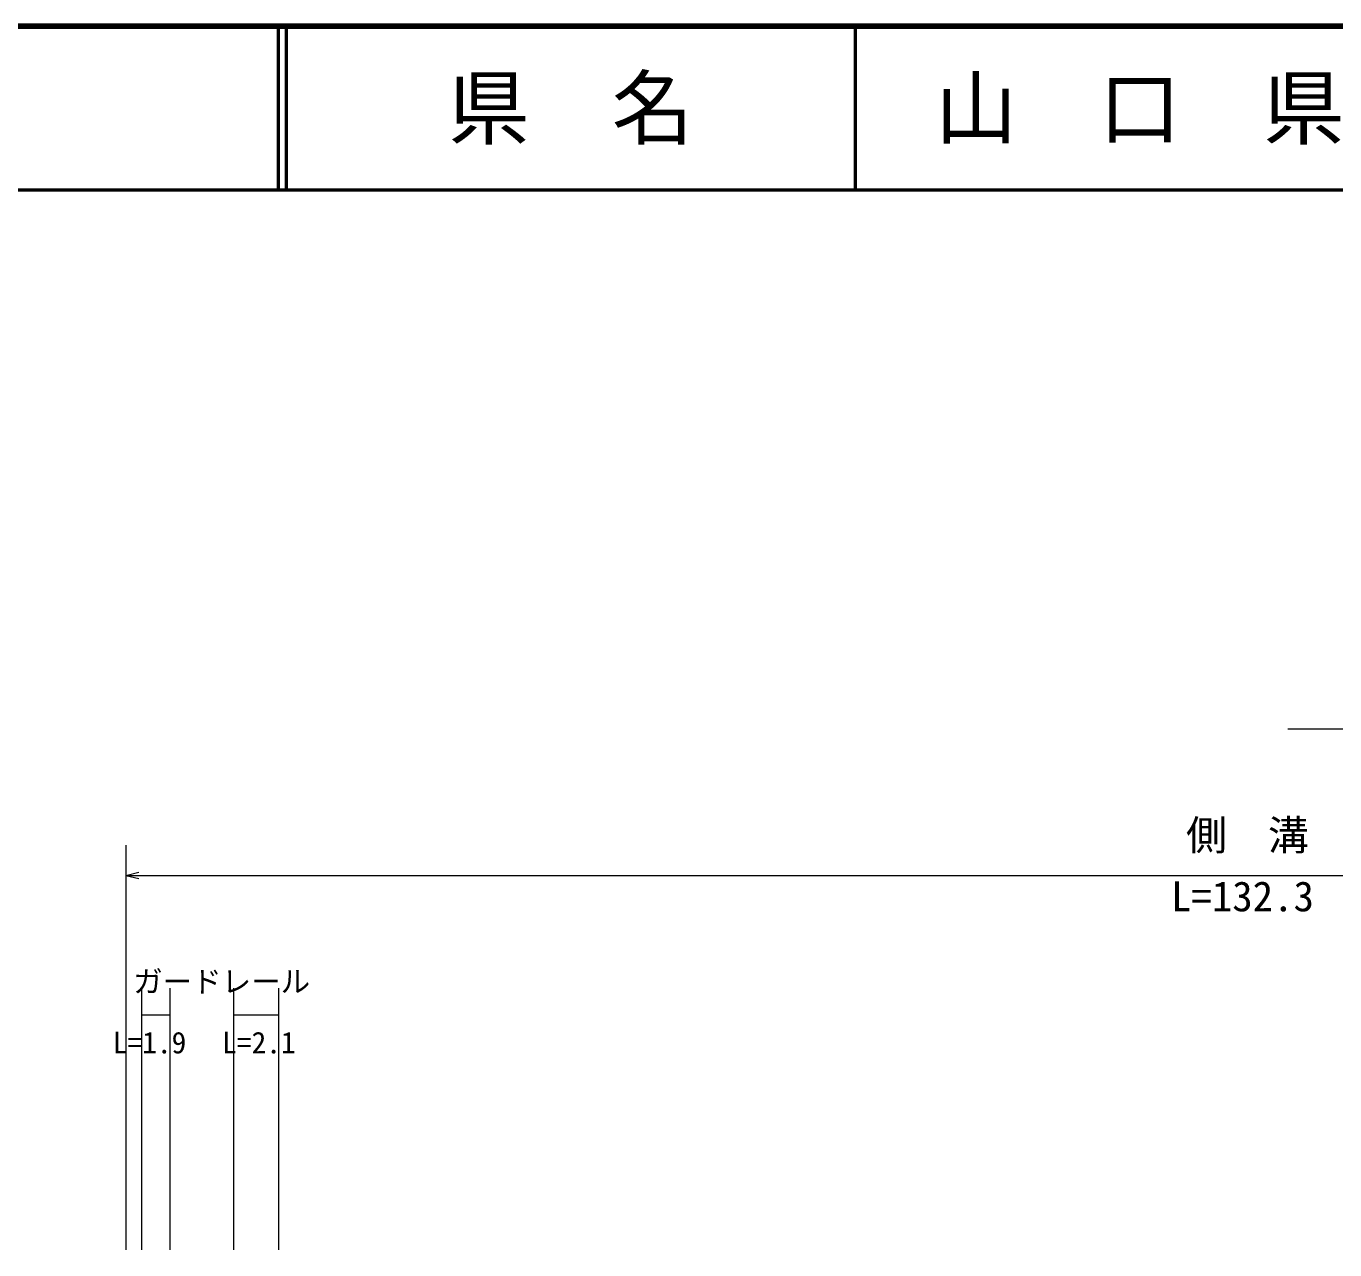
# Model space of a CAD drawing. Units: millimetres, scale not verified. Extents: x 40000 to 680000, y 20000 to 380000.
# Drawn here: x 282372 to 362280, y 305263 to 380000 of the extents above; entities that cross this region are included whole.
import ezdxf
from ezdxf.enums import TextEntityAlignment as Align

# ---------------------------------------------------------------- set-up
doc = ezdxf.new("R2010")
doc.units = ezdxf.units.MM
doc.header["$LTSCALE"] = 1000
for name, color, linetype, lineweight in [('M-BGD', 7, 'Continuous', 13), ('M-STR-HTXT', 7, 'Continuous', 13), ('M-TTL', 2, 'Continuous', 140), ('M-TTL-LINE', 7, 'Continuous', 50)]:
    doc.layers.add(name, color=color, linetype=linetype, lineweight=lineweight)
doc.layers.add('M-TTL-TXT', color=7, linetype='Continuous')
doc.styles.add('ＭＳ ゴシック', font='')
doc.styles.get('ＭＳ ゴシック').set_extended_font_data('MS Gothic')

msp = doc.modelspace()

# ---------------------------------------------------------------- linework, layer by layer
at = {"layer": 'M-BGD'}
msp.add_lwpolyline([(359406, 337080), (375492, 337080), (375492, 338194), (376508, 338194), (376508, 337080), (419265, 337080), (419265, 338096), (420620, 338096), (420620, 336826), (430464, 336826), (430464, 337495), (431267, 337495), (431267, 336729), (441807, 336729)], dxfattribs=at)
at = {"layer": 'M-STR-HTXT'}
for p, q in [((288451, 329973), (288451, 305263)), ((288451, 328134), (289251, 328334)), ((288451, 328134), (418044, 328134)), ((288451, 328134), (289251, 327934)), ((289413, 321237), (289413, 305263)), ((291148, 321237), (291148, 305263)), ((295039, 321237), (295039, 305263)), ((297773, 321237), (297773, 305263)), ((289413, 319610), (291148, 319610)), ((295039, 319610), (297773, 319610))]:
    msp.add_line(p, q, dxfattribs=at)
at = {"layer": 'M-TTL'}
msp.add_line((680000, 380000), (40000, 380000), dxfattribs=at)
at = {"layer": 'M-TTL-LINE'}
for p, q in [((297750, 380000), (297750, 370000)), ((298250, 380000), (298250, 370000)), ((333000, 380000), (333000, 370000)), ((40000, 370000), (680000, 370000))]:
    msp.add_line(p, q, dxfattribs=at)

# ---------------------------------------------------------------- texts
at = {"layer": 'M-STR-HTXT', "style": 'ＭＳ ゴシック'}
for s, height, p in [('側\u3000溝', 1833, (356943, 329122)), ('L=132.3', 1833, (356641, 325389)), ('ガードレール', 1320, (294309, 320598)), ('L=1.9', 1320, (289906, 316865)), ('L=2.1', 1320, (296583, 316865))]:
    msp.add_text(s, height=height, dxfattribs=at).set_placement(p, align=Align.BOTTOM_CENTER)
at = {"layer": 'M-TTL-TXT', "style": 'ＭＳ ゴシック'}
for s, p in [('県\u3000名', (315625, 375000)), ('山\u3000口\u3000県', (350375, 375000))]:
    msp.add_text(s, height=3666, dxfattribs=at).set_placement(p, align=Align.MIDDLE_CENTER)

doc.saveas('drawing.dxf')
